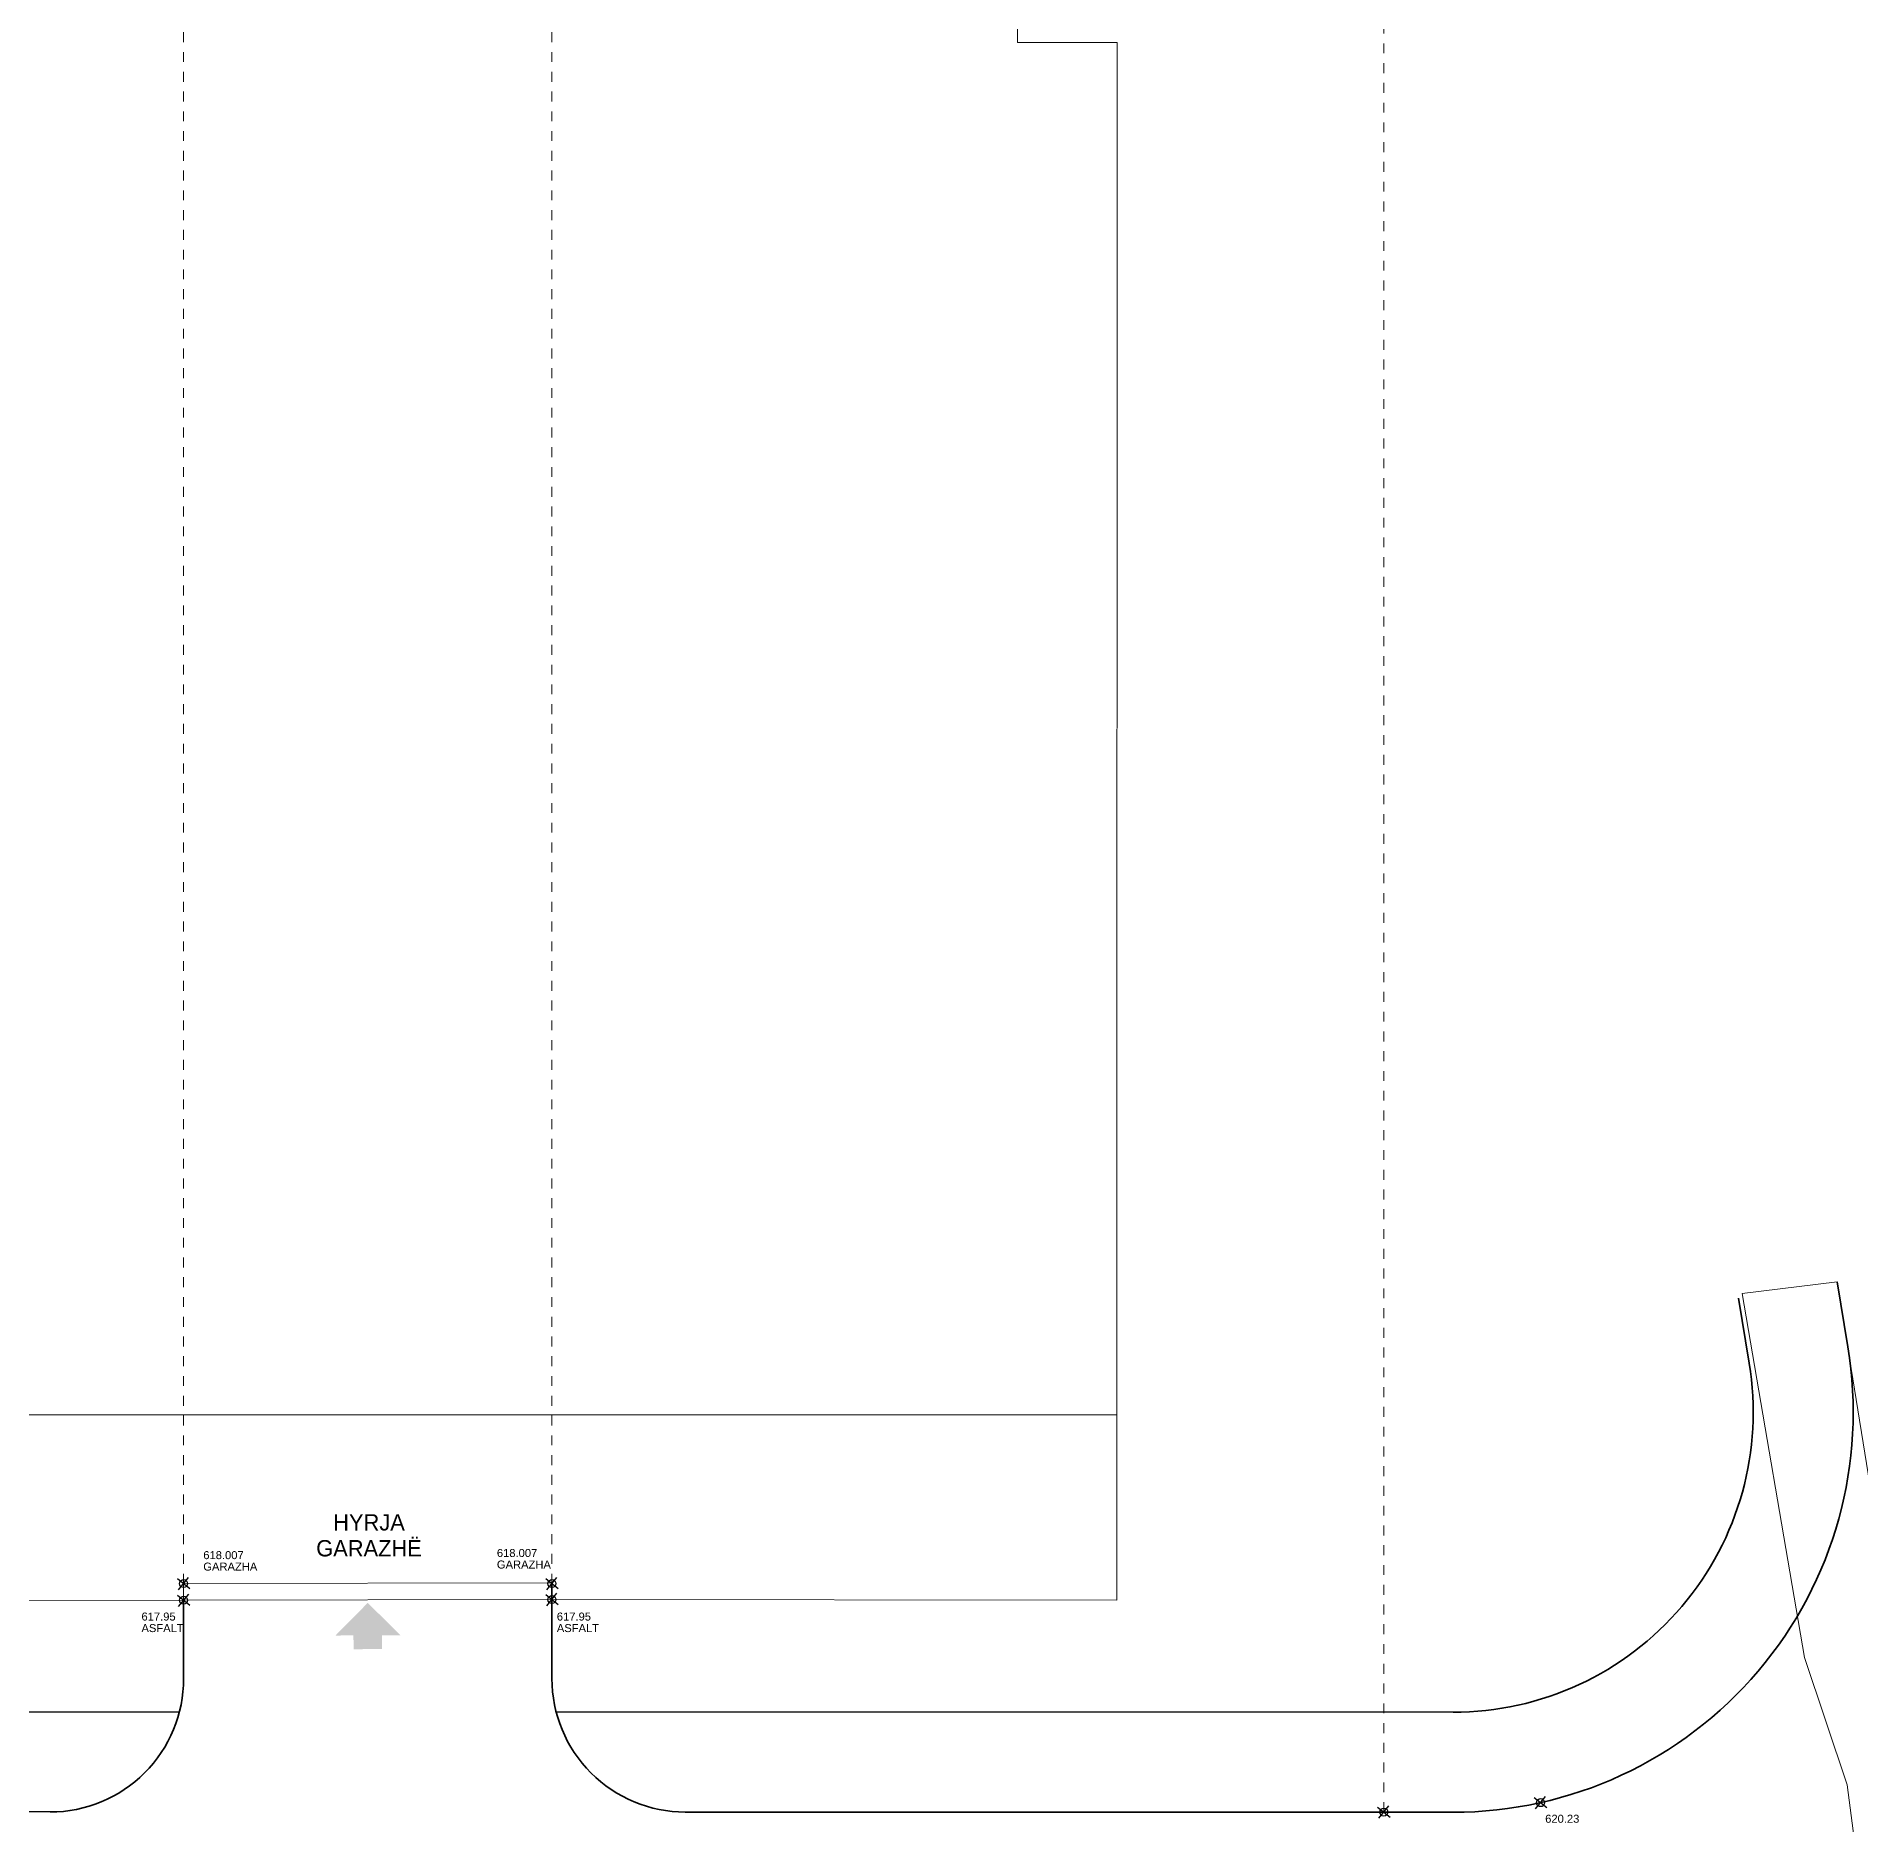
# Model space of a CAD drawing. Header units: millimetres. Extents: x 352490 to 502843, y -291772 to -106675.
# Drawn here: x 411535 to 438885, y -160300 to -133487 of the extents above; entities that cross this region are included whole.
import ezdxf

# ---------------------------------------------------------------- set-up
doc = ezdxf.new("R2010")
doc.units = ezdxf.units.MM
doc.header["$MEASUREMENT"] = 0
doc.linetypes.add('Dashed', pattern=[296.333333, 148.166667, -148.166667])
for name, color, linetype, lineweight, true_color in [('A - Fleta_Pen_No__102', 7, 'Continuous', 13, 0xcccccc), ('A - Zonimi_Pen_No__103', 7, 'Continuous', 13, 0xffcc99), ('Drawing & Figure_Pen_No__108', 7, 'Continuous', 13, 0xfd8379), ('Drawing & Figure_Pen_No__155', 7, 'Continuous', 20, 0xa86b51)]:
    doc.layers.add(name, color=color, linetype=linetype, lineweight=lineweight, true_color=true_color)
for name, color, linetype, lineweight in [('A- Ndertesat_Pen_No__101', 252, 'Continuous', 13), ('Drawing & Figure_Pen_No__1', 7, 'Continuous', 13), ('Drawing & Figure_Pen_No__134', 255, 'Continuous', 0), ('Drawing & Figure_Pen_No__15', 214, 'Continuous', 25), ('Drawing & Figure_Pen_No__55', 214, 'Continuous', 25), ('Drawing & Figure_Pen_No__6', 5, 'Continuous', 35)]:
    doc.layers.add(name, color=color, linetype=linetype, lineweight=lineweight)
doc.styles.add('GENERATED_STYLE_1', font='')
doc.styles.add('GENERATED_STYLE_2', font='GOTHIC.TTF')
doc.styles.get('GENERATED_STYLE_1').set_extended_font_data('Arial')

msp = doc.modelspace()

# ---------------------------------------------------------------- hatches: boundary and pattern name
at = {"layer": 'A - Zonimi_Pen_No__103', "linetype": 'Continuous', "lineweight": 0, "true_color": 0xbf9972}
msp.add_hatch(color=33, dxfattribs=at).paths.add_polyline_path([(416992, -157461), (416502, -156976), (416018, -157466), (416288, -157464), (416289, -157671), (416716, -157669), (416715, -157462)])

# ---------------------------------------------------------------- linework, layer by layer
at = {"layer": 'A- Ndertesat_Pen_No__101', "color": 252, "linetype": 'Continuous', "lineweight": 13, "flags": 128}
msp.add_lwpolyline([(380928, -154158), (427735, -154154), (427737, -133579), (426246, -133579), (426252, -121344), (408215, -121342), (408220, -135942), (405650, -135938), (405650, -135095), (380932, -135103)], close=True, dxfattribs=at)
at = {"layer": 'Drawing & Figure_Pen_No__1', "color": 7, "linetype": 'Continuous', "lineweight": 13, "flags": 128}
for points in [[(427735, -154154), (427735, -156936)], [(413741, -156687), (419264, -156677)], [(413741, -156937), (413741, -156687)], [(380926, -156922), (405552, -156949), (413741, -156937)], [(419264, -156927), (427735, -156936)]]:
    msp.add_lwpolyline(points, dxfattribs=at)
at = {"layer": 'Drawing & Figure_Pen_No__108', "color": 11, "linetype": 'Dashed', "lineweight": 13, "true_color": 0xfd8379, "flags": 128}
for points in [[(413741, -156687), (413741, -109662)], [(419264, -156687), (419264, -109662)], [(431738, -160113), (431738, -109662)]]:
    msp.add_lwpolyline(points, dxfattribs=at)
at = {"layer": 'Drawing & Figure_Pen_No__134', "color": 255, "linetype": 'Continuous', "lineweight": 0, "flags": 128}
msp.add_lwpolyline([(419264, -156927), (413741, -156937)], dxfattribs=at)
at = {"layer": 'Drawing & Figure_Pen_No__15', "color": 214, "linetype": 'Continuous', "lineweight": 25}
for p, q in [((413647, -156612), (413835, -156762)), ((413666, -156781), (413816, -156594)), ((419170, -156612), (419357, -156762)), ((419189, -156781), (419339, -156594)), ((413648, -156862), (413835, -157012)), ((413666, -157031), (413817, -156844)), ((419171, -156852), (419358, -157002)), ((419189, -157020), (419339, -156833)), ((433994, -159897), (434181, -160047)), ((434012, -160065), (434163, -159878)), ((431644, -160038), (431832, -160188)), ((431663, -160207), (431813, -160019))]:
    msp.add_line(p, q, dxfattribs=at)
for centre in [(413741, -156687), (419264, -156687), (413741, -156937), (419264, -156927), (434088, -159972), (431738, -160113)]:
    msp.add_circle(centre, 60, dxfattribs=at)
at = {"layer": 'Drawing & Figure_Pen_No__155', "color": 35, "linetype": 'Continuous', "lineweight": 20, "true_color": 0xa86b51, "flags": 128}
msp.add_lwpolyline([(456435, -210120), (455328, -210814), (449742, -201237), (447817, -197454), (444249, -189243), (442723, -183204), (439585, -166608), (438685, -159704), (438046, -157793), (437111, -152339), (438535, -152163), (439392, -157454), (439727, -159499), (440918, -165526), (444148, -182671), (445657, -188709), (449238, -197137), (451146, -200902)], close=True, dxfattribs=at)
at = {"layer": 'Drawing & Figure_Pen_No__6', "color": 5, "linetype": 'Continuous', "lineweight": 35, "flags": 128}
for points in [[(419264, -156927), (419264, -158112, 0.414214), (421263, -160113), (432775, -160117, 0.463122), (438696, -153139), (438535, -152163)], [(419324, -158612), (432775, -158617, 0.463122), (437216, -153383), (437055, -152407)], [(413741, -156937), (413741, -158112, -0.414307), (411741, -160112), (355443, -160094)]]:
    msp.add_lwpolyline(points, format="xyb", dxfattribs=at)
for points in [[(419264, -156927), (419264, -156677)], [(413681, -158613), (355444, -158594)]]:
    msp.add_lwpolyline(points, dxfattribs=at)

# ---------------------------------------------------------------- texts
at = {"layer": 'A - Fleta_Pen_No__102', "color": 254, "linetype": 'Continuous', "lineweight": 13, "true_color": 0xcccccc, "insert": (416521, -156283), "char_height": 245, "attachment_point": 8, "line_spacing_factor": 0.950827, "style": 'GENERATED_STYLE_2'}
msp.add_mtext('\\A1;{\\pqc;\\fCentury Gothic|b0|i0|c0|p34;HYRJA\\P\\pqc;\\fCentury Gothic|b0|i0|c0|p34;GARAZHË}', dxfattribs=at)
at = {"layer": 'Drawing & Figure_Pen_No__55', "color": 214, "linetype": 'Continuous', "lineweight": 25, "char_height": 120, "attachment_point": 7, "style": 'GENERATED_STYLE_1'}
for s, insert in [('\\A1;{\\pql;\\fArial|b0|i0|c0|p34;618.007}', (418438, -156290)), ('\\A1;{\\pql;\\fArial|b0|i0|c0|p34;618.007}', (414036, -156322)), ('\\A1;{\\pql;\\fArial|b0|i0|c0|p34;GARAZHA}', (414036, -156494)), ('\\A1;{\\pql;\\fArial|b0|i0|c0|p34;GARAZHA}', (418438, -156463)), ('\\A1;{\\pql;\\fArial|b0|i0|c0|p34;61\\fArial|b0|i0|c0|p34;7.95}', (413109, -157243)), ('\\A1;{\\pql;\\fArial|b0|i0|c0|p34;61\\fArial|b0|i0|c0|p34;7.95}', (419337, -157243)), ('\\A1;{\\pql;\\fArial|b0|i0|c0|p34;ASFALT}', (413109, -157416)), ('\\A1;{\\pql;\\fArial|b0|i0|c0|p34;ASFALT}', (419337, -157416)), ('\\A1;{\\pql;\\fArial|b0|i0|c0|p34;620.23}', (434157, -160275))]:
    msp.add_mtext(s, dxfattribs=dict(at, insert=insert))

doc.saveas('drawing.dxf')
